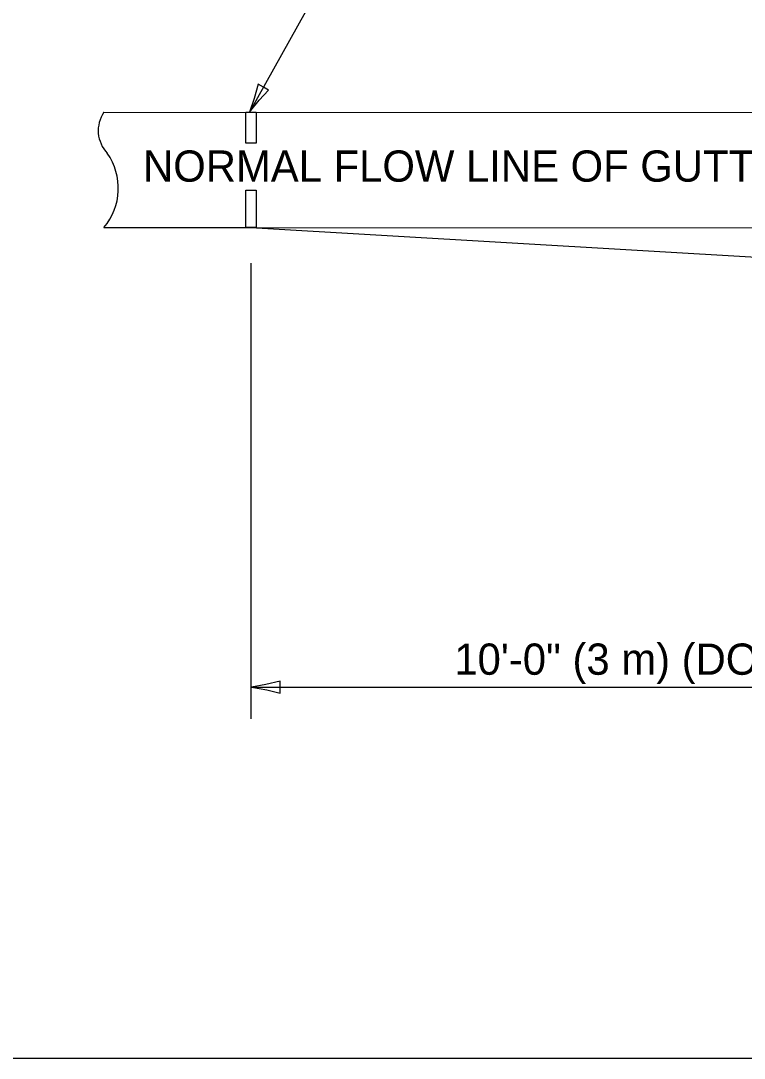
# Model space of a CAD drawing. Extents: x 2261449 to 2262079, y -3123681 to -3123281.
# Drawn here: x 2261839.9 to 2261910.4, y -3123680.6 to -3123579.4 of the extents above; entities that cross this region are included whole.
import ezdxf

# ---------------------------------------------------------------- set-up
doc = ezdxf.new("R2010")
doc.units = 0
for name, color, linetype in [('Default', 7, 'Continuous'), ('RD_Pr_Roadway_Dimensions', 7, 'Continuous'), ('RD_Pr_Roadway_Items', 7, 'Continuous'), ('RD_Pr_Roadway_Notes', 7, 'Continuous')]:
    doc.layers.add(name, color=color, linetype=linetype)

msp = doc.modelspace()

# ---------------------------------------------------------------- linework, layer by layer
at = {"layer": 'Default'}
msp.add_lwpolyline([(2261448.69, -3123680.56), (2262078.69, -3123680.56), (2262078.69, -3123280.56), (2261448.69, -3123280.56)], close=True, dxfattribs=at)
at = {"layer": 'RD_Pr_Roadway_Dimensions'}
for p, q in [((2261862.29, -3123602.99), (2261862.29, -3123647.44)), ((2261862.34, -3123644.35), (2261952.77, -3123644.35))]:
    msp.add_line(p, q, dxfattribs=at)
msp.add_lwpolyline([(2261865.14, -3123644.94), (2261865.14, -3123644.35), (2261865.14, -3123643.77), (2261863.74, -3123644.11), (2261862.34, -3123644.35), (2261863.83, -3123644.63)], close=True, dxfattribs=at)
at = {"layer": 'RD_Pr_Roadway_Items'}
for p, q in [((2261847.96, -3123588.26), (2262057.67, -3123588.4)), ((2261847.95, -3123599.52), (2261862.29, -3123599.53)), ((2261862.29, -3123599.53), (2261937.76, -3123599.58)), ((2261862.29, -3123599.53), (2261937.62, -3123603.92))]:
    msp.add_line(p, q, dxfattribs=at)
for points in [[(2261861.78, -3123588.28), (2261862.81, -3123588.28), (2261862.81, -3123591.3), (2261861.78, -3123591.3)], [(2261861.78, -3123595.89), (2261862.81, -3123595.89), (2261862.81, -3123599.53), (2261861.78, -3123599.53)]]:
    msp.add_lwpolyline(points, close=True, dxfattribs=at)
for centre, radius, start, end in [((2261850.59, -3123590.07), 3.19, 145.6045, 223.7643), ((2261843.42, -3123595.68), 5.94, 319.709, 34.9896)]:
    msp.add_arc(centre, radius, start, end, dxfattribs=at)
at = {"layer": 'RD_Pr_Roadway_Notes'}
msp.add_line((2261874, -3123567), (2261862.14, -3123588.27), dxfattribs=at)
msp.add_lwpolyline([(2261864.01, -3123586.12), (2261863.5, -3123585.83), (2261862.99, -3123585.54), (2261862.61, -3123586.93), (2261862.14, -3123588.27), (2261863.1, -3123587.1)], close=True, dxfattribs=at)

# ---------------------------------------------------------------- texts
at = {"layer": 'RD_Pr_Roadway_Dimensions'}
msp.add_text('10\'-0" (3 m) (DOWNSTREAM)', height=3.048, dxfattribs=at).set_placement((2261882.11, -3123643.15))
at = {"layer": 'RD_Pr_Roadway_Notes'}
msp.add_text('NORMAL FLOW LINE OF GUTTER', height=3.048, dxfattribs=at).set_placement((2261851.77, -3123595.05))

doc.saveas('drawing.dxf')
